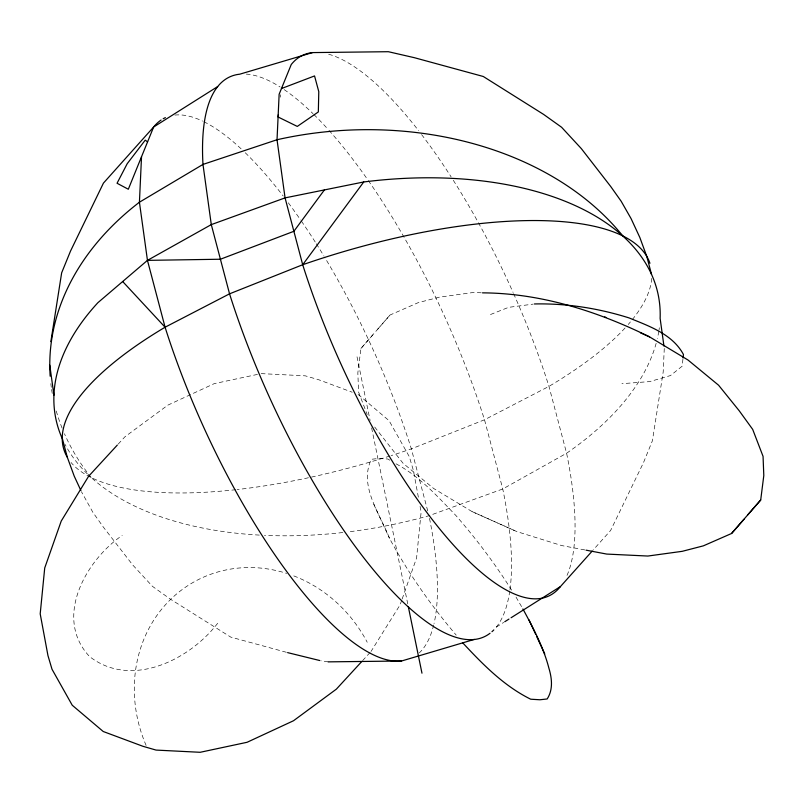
<?xml version="1.0" encoding="UTF-8"?>
<svg xmlns="http://www.w3.org/2000/svg" width="804" height="804" viewBox="0 0 804 804"><rect width="100%" height="100%" fill="white"/><g stroke="black" fill="none" stroke-linecap="round" stroke-linejoin="round"><path stroke-width="0.6" stroke-dasharray="4.02 3.01" d="M664.275 348.444L663.189 371.991L652.396 440.773L643.532 462.531L610.618 530.479L593.05 550.117M682.928 359.177L682.154 366.202L670.496 375.558L649.692 381.598L621.904 383.679M280.435 97.204L280.727 94.731M481.254 292.797L473.777 292.435L439.406 297.158L418.271 302.636L390.071 314.997L360.936 348.484L357.84 372.915L358.594 392.111L367.227 414.603M401.739 600.176L400.09 604.859L371.036 651.451M402.151 599L416.593 557.946L421.125 512.047L419.979 505.917M360.936 348.484L373.92 333.62M377.659 329.208L390.071 314.997M118.178 444.13L124.942 436.783L167.805 405.166L214.266 383.629L257.541 374.393M362.584 660.647L370.192 652.366M217.683 623.251C189.473 660.044 131.223 688.927 89.545 656.546C53.396 617.985 85.646 560.428 122.238 535.404M496.359 627.04L503.716 622.396M490.46 314.545L508.53 307.359L533.142 304.123M328.183 661.863L320.967 660.808M261.149 373.619L305.259 375.83L318.394 379.629L352.242 392.241M584.82 549.936L561.684 545.564L516.902 531.615L472.079 511.595L433.637 488.47L403.055 463.265L374.624 426.924M286.395 652.285L230.768 637.11L170.448 599.191L152.458 586.347L132.73 564.981L103.314 527.052L92.882 512.339L81.415 491.646M472.079 511.595L516.902 531.615M389.85 460.22L387.799 459.024L378.614 458.481L371.368 459.285C358.514 485.948 380.181 513.977 389.508 538.379C408.161 572.92 430.803 605.271 456.23 635.15M396.01 463.807C419.598 476.259 437.547 496.53 455.848 515.454C476.45 539.122 495.445 564.237 512.068 590.87M358.081 394.412L389.086 420.683L409.306 456.652L413.356 470.31L418.381 497.324M516.017 597.091L522.288 607.844M373.79 504.299L389.508 538.379M427.728 510.942L411.367 448.873A297.008 93.143 65.6 0 0 324.545 257.079M357.026 356.795L370.111 420.522M371.619 427.879L408.09 605.573M246.235 74.099A307.48 96.43 65.6 0 1 280.174 87.003M284.124 89.586A307.48 96.43 65.6 0 1 313.037 113.696M313.861 114.5A307.48 96.43 65.6 0 1 328.143 129.444M328.987 130.389A307.48 96.43 65.6 0 1 367.559 179.503M368.282 180.538A307.48 96.43 65.6 0 1 484.51 419.768L502.761 488.983A307.48 96.43 65.6 0 1 509.937 589.895M509.776 590.99A307.48 96.43 65.6 0 1 494.671 629.019M659.33 327.731A307.48 171.493 -11.6 0 1 658.999 330.112M658.808 331.298A307.48 171.493 -11.6 0 1 657.391 338.484M656.164 343.298A307.48 171.493 -11.6 0 1 566.599 453.235L502.761 488.983L428.994 515.716A307.48 171.493 -11.6 0 1 347.82 531.936M342.826 532.529A307.48 171.493 -11.6 0 1 264.446 535.353M259.35 535.092A307.48 171.493 -11.6 0 1 88.329 474.852M87.395 473.958A307.48 171.493 -11.6 0 1 65.084 444.441M651.732 278.385A307.48 104.5 -17.6 0 1 628.195 324.514M625.06 327.992A307.48 104.5 -17.6 0 1 548.971 386.382L484.51 419.768L411.367 448.873A307.48 104.5 -17.6 0 1 391.176 455.587M389.98 455.979A307.48 104.5 -17.6 0 1 237.1 489.556M235.813 489.696A307.48 104.5 -17.6 0 1 71.033 462.461M91.184 477.516A307.48 226.808 -3.3 0 1 64.441 433.708M62.099 428.11A307.48 226.808 -3.3 0 1 56.129 410.542M52.25 393.478A307.48 226.808 -3.3 0 1 51.466 388.553M51.295 387.327A307.48 226.808 -3.3 0 1 50.833 383.619M174.91 115.072A297.008 93.143 65.6 0 1 202.588 121.102M203.904 121.746A297.008 93.143 65.6 0 1 241.914 149.574M245.22 152.73A297.008 93.143 65.6 0 1 283.239 196.075M288.304 202.789A297.008 93.143 65.6 0 1 300.646 220.035M301.379 221.08A297.008 93.143 65.6 0 1 315.681 242.748M316.314 243.753A297.008 93.143 65.6 0 1 323.911 256.034M429.527 518.379A297.008 93.143 65.6 0 1 434.029 623.602M433.698 624.979A297.008 93.143 65.6 0 1 419.276 652.908M328.625 54.22A297.008 93.143 65.6 0 1 418.683 130.791M421.567 134.529A297.008 93.143 65.6 0 1 451.175 176.95M453.285 180.267A297.008 93.143 65.6 0 1 477.767 221.582M478.38 222.698A297.008 93.143 65.6 0 1 513.083 292.455M513.595 293.611A297.008 93.143 65.6 0 1 548.971 386.382L566.599 453.235A297.008 93.143 65.6 0 1 566.217 577.192M146.127 745.449A133.866 122.077 61.9 0 1 161.835 608.99A133.866 122.077 61.9 0 1 286.676 573.403M293.772 575.895A133.866 122.077 61.9 0 1 367.237 642.275"/><path stroke-width="1.21" d="M161.101 120.037A297.008 93.143 65.6 0 0 153.634 127.012L141.524 156.73L139.424 202.216L147.454 260.365L165.081 327.218A297.008 93.143 65.6 0 0 401.538 661.009L474.34 639.401M683.058 358.001L683.45 354.494C672.496 334.112 649.28 326.243 629.17 317.952C598.518 308.274 566.529 303.229 534.369 303.962M278.375 114.52L278.083 116.992L297.289 126.419L318.334 111.947L318.786 91.646L314.545 75.938L281.46 88.551M586.046 550.167L606.749 554.077L647.863 556.046L682.234 551.323L703.369 545.846L731.58 533.484L760.705 499.998L763.8 475.566L763.056 456.37L752.685 429.386L739.228 410.794L718.585 385.216L688.003 360.011L649.562 336.886L640.406 332.766M50.863 341.61L61.657 272.827L70.521 251.069L103.435 183.121L153.634 127.012L217.693 86.561M141.524 156.73L128.318 189.242L117.052 183.252L127.213 163.694L145.222 140.157L147.584 141.876M324.404 189.925L293.882 231.301L220.417 259.23L147.454 260.365L97.897 302.686A307.48 171.493 -11.6 0 0 62.521 439.195L67.245 457.104L74.219 476.129L80.902 490.54M67.245 457.104A307.48 104.5 -17.6 0 1 165.081 327.218L229.542 293.832L302.696 264.727L363.74 181.965A307.48 171.493 -11.6 0 1 660.124 318.344L663.943 346.032M747.72 514.861L760.705 499.998M731.58 533.484L743.991 519.273M511.063 617.753L560.418 586.588L592.216 551.052M117.334 445.054L88.591 476.3L61.235 521.052L44.722 567.966L40.2 613.864L47.959 655.602L52.019 669.26L72.229 705.229L103.234 731.509L142.931 746.293L156.056 750.082L200.176 752.293L247.059 742.293L293.51 720.746L336.373 689.139L361.74 661.561M504.761 621.733L508.962 619.08M147.454 260.365L211.291 224.617L285.068 197.884L363.74 181.965M651.531 274.405L646.808 256.496L639.833 237.471L631.09 218.628L621.17 201.261L610.749 186.548L581.332 148.619L561.594 127.253L543.615 114.409L483.284 76.491L414.351 57.687L388.352 51.707L312.525 52.592L239.723 74.199A307.48 96.43 65.6 0 0 202.98 164.418L211.291 224.617L229.542 293.832A307.48 96.43 65.6 0 0 490.028 633.261M328.183 661.863L401.538 661.009M482.5 292.857C540.841 293.169 597.643 311.279 649.562 336.886M319.791 660.536L287.611 652.617M604.749 316.866L605.894 317.409M462.692 642.788C482.832 664.436 503.917 685.963 530.73 699.219L539.926 699.761L547.172 698.967C553.232 689.621 551.966 678.405 548.921 668.255C543.494 647.28 533.183 627.894 522.901 608.94M122.68 281.531L165.081 327.218M529.022 619.864L535.595 634.075M536.499 636.095L544.75 653.943M560.418 586.588A297.008 93.143 65.6 0 1 302.696 264.727L285.068 197.884L277.028 139.735L279.139 94.249L291.249 64.521A297.008 93.143 65.6 0 1 312.525 52.592M408.342 606.799L421.969 673.189M49.778 365.157L53.938 395.256M493.787 629.944A307.48 96.43 65.6 0 1 491.958 631.693M302.696 264.727A307.48 104.5 -17.6 0 1 649.933 263.29M50.17 376.222A307.48 226.808 -3.3 0 1 139.424 202.216L202.98 164.418L277.028 139.735A307.48 226.808 -3.3 0 1 622.869 236.085M163.202 118.741A297.008 93.143 65.6 0 1 165.393 117.635"/></g></svg>
